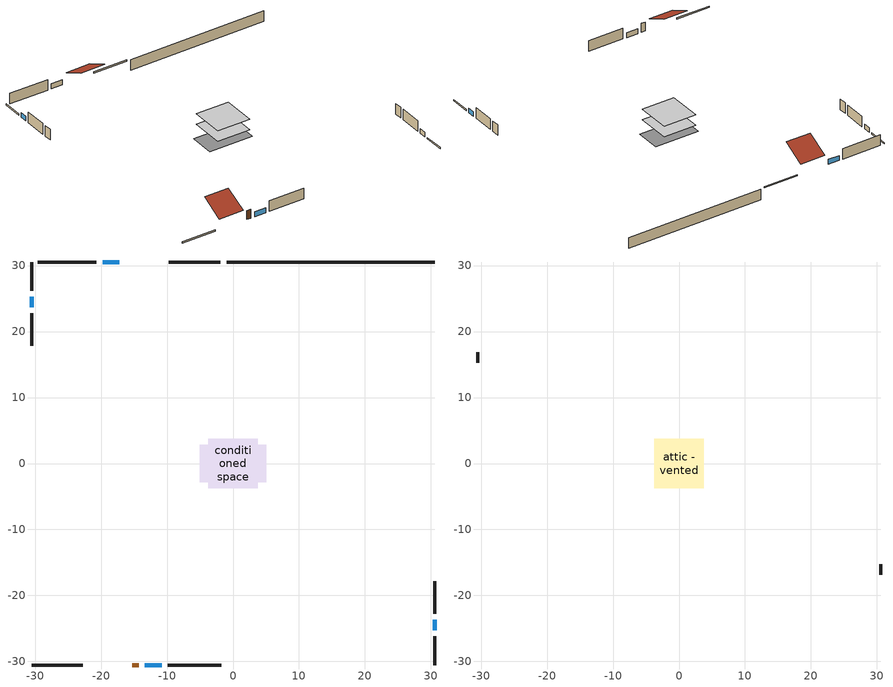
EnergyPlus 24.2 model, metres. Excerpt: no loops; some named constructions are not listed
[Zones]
conditioned space
 floor adiabatic (AdiabaticFloorConstruction): -3.78,-3.78 -3.78,3.78 3.78,3.78 3.78,-3.78 z0.3
 floor foundation (Slab1 construction): -5.06,-2.82 -5.06,2.82 5.06,2.82 5.06,-2.82 z-2.13
 wall outside (RimJoist1 construction): -1.9,30.54 -9.7,30.54 z0.3:0.61
 wall outside (RimJoist2 construction): 30.54,-30.54 30.54,-26.22 z0.3:0.61
 wall outside (RimJoist3 construction): -30.54,-30.54 -22.74,-30.54 z0.3:0.61
 wall outside (RimJoist4 construction): -30.54,30.54 -30.54,26.22 z0.3:0.61
 wall outside (AdiabaticWallConstruction 1): -15.24,-30.54 -14.32,-30.54 z0.3:2.34
 wall outside (AdiabaticWallConstruction): -17.21,30.54 -19.77,30.54 / -13.39,-30.54 -10.83,-30.54 z0.3:1.46; 30.54,-25.29 30.54,-23.7 / -30.54,25.29 -30.54,23.7 z0.3:1.34
 wall outside (Wall1 construction): -20.7,30.54 -29.62,30.54 z0.3:2.74
 wall outside (Wall2 construction): 30.54,-22.77 30.54,-17.81 z0.3:2.74
 wall outside (Wall3 construction): -9.91,-30.54 -1.75,-30.54 z0.3:2.74
 wall outside (Wall4 construction): -30.54,22.77 -30.54,17.81 z0.3:2.74
 wall foundation (FoundationWall1 construction): 30.54,30.54 -0.97,30.54 z-2.13:0.3
 window (WindowConstruction): -17.21,30.54 -19.77,30.54 z0.3:1.46
 window (WindowConstruction 1): 30.54,-25.29 30.54,-23.7 z0.3:1.34
 window (WindowConstruction 2): -13.39,-30.54 -10.84,-30.54 z0.3:1.46
 window (WindowConstruction 3): -30.54,25.29 -30.54,23.7 z0.3:1.34
 door (Door): -15.24,-30.54 -14.32,-30.54 z0.3:2.34
 ceiling adiabatic (AdiabaticFloorConstruction): 3.78,-3.78 3.78,3.78 -3.78,3.78 -3.78,-3.78 z0.3
attic - vented
 floor to conditioned space (Floor1 construction Reversed): -3.78,-3.78 -3.78,3.78 3.78,3.78 3.78,-3.78 z2.74
 wall outside (Wall5 construction): 30.54,-16.89 30.54,-15.26 z0.3:2.74
 wall outside (Wall6 construction): -30.54,16.89 -30.54,15.26 z0.3:2.74
 roof outside (Roof1 construction): -16.28,30.54,2.74 -16.28,25.49,5.27 -10.63,25.49,5.27 -10.63,30.54,2.74
 roof outside (Roof2 construction): -16.17,-30.54,2.74 -16.17,-25.49,5.27 -21.81,-25.49,5.27 -21.81,-30.54,2.74
[Material] Roughness=Rough; Thermal Absorptance=0.9
Name | Thickness {m} | Conductivity {W/m-K} | Density {kg/m3} | Specific Heat {J/kg-K} | Solar Absorptance | Visible Absorptance
ceiling loosefill ins | 0.0846667 | 0.0480833 | 16.02 | 1046.75 | 0.7 | 0.7
ceiling stud and cavity | 0.1397 | 0.0920385 | 65.682 | 1177.47 | 0.7 | 0.7
gypsum board | 0.0127 | 0.160291 | 801 | 837.4 | 0.6 | 0.6
[Construction]
Floor1 construction: ceiling loosefill ins, ceiling stud and cavity, gypsum board
[EnergyManagementSystem:OutputVariable] Update Frequency=ZoneTimestep
Name | EMS Variable | Type of Data in Variable | EMS Program or Subroutine | Units
loads_clg_foundation_walls_annual_outvar; loads_clg_foundation_walls_timeseries_outvar | loads_clg_foundation_walls | Summed | component_loads_program | J
loads_clg_doors_annual_outvar; loads_clg_doors_timeseries_outvar | loads_clg_doors | Summed | component_loads_program | J
loads_clg_windows_conduction_annual_outvar; loads_clg_windows_conduction_timeseries_outvar | loads_clg_windows_conduction | Summed | component_loads_program | J
loads_clg_windows_solar_annual_outvar; loads_clg_windows_solar_timeseries_outvar | loads_clg_windows_solar | Summed | component_loads_program | J
loads_clg_skylights_conduction_annual_outvar; loads_clg_skylights_conduction_timeseries_outvar | loads_clg_skylights_conduction | Summed | component_loads_program | J
loads_clg_skylights_solar_annual_outvar; loads_clg_skylights_solar_timeseries_outvar | loads_clg_skylights_solar | Summed | component_loads_program | J
loads_clg_floors_annual_outvar; loads_clg_floors_timeseries_outvar | loads_clg_floors | Summed | component_loads_program | J
loads_clg_slabs_annual_outvar; loads_clg_slabs_timeseries_outvar | loads_clg_slabs | Summed | component_loads_program | J
loads_clg_internal_mass_annual_outvar; loads_clg_internal_mass_timeseries_outvar | loads_clg_internal_mass | Summed | component_loads_program | J
loads_clg_infil_annual_outvar; loads_clg_infil_timeseries_outvar | loads_clg_infil | Summed | component_loads_program | J
loads_clg_natvent_annual_outvar; loads_clg_natvent_timeseries_outvar | loads_clg_natvent | Summed | component_loads_program | J
loads_clg_mechvent_annual_outvar; loads_clg_mechvent_timeseries_outvar | loads_clg_mechvent | Summed | component_loads_program | J
loads_clg_whf_annual_outvar; loads_clg_whf_timeseries_outvar | loads_clg_whf | Summed | component_loads_program | J
loads_clg_ducts_annual_outvar; loads_clg_ducts_timeseries_outvar | loads_clg_ducts | Summed | component_loads_program | J
loads_clg_intgains_annual_outvar; loads_clg_intgains_timeseries_outvar | loads_clg_intgains | Summed | component_loads_program | J
loads_clg_lighting_annual_outvar; loads_clg_lighting_timeseries_outvar | loads_clg_lighting | Summed | component_loads_program | J
loads_htg_tot_annual_outvar; loads_htg_tot_timeseries_outvar | loads_htg_tot | Summed | total_loads_program | J
loads_clg_tot_annual_outvar; loads_clg_tot_timeseries_outvar | loads_clg_tot | Summed | total_loads_program | J
total_infil_flow_rate_timeseries_outvar | total_infil_flow_rate | Averaged | total_airflows_program | m^3/s
total_mechvent_flow_rate_timeseries_outvar | total_mechvent_flow_rate | Averaged | total_airflows_program | m^3/s
total_natvent_flow_rate_timeseries_outvar | total_natvent_flow_rate | Averaged | total_airflows_program | m^3/s
total_whf_flow_rate_timeseries_outvar | total_whf_flow_rate | Averaged | total_airflows_program | m^3/s
[Schedule:Day:Interval]
cooling season schedule day; cooling season schedule day 2; cooling season schedule default day; natural vent schedule default day: No, 24:00, 0
cooling season schedule day 1; natural vent schedule day: No, 24:00, 1
[Schedule:Week:Daily]
cooling season schedule Week Rule - Jan1-May26: cooling season schedule day, cooling season schedule day, cooling season schedule day, cooling season schedule day, cooling season schedule day, cooling season schedule day, cooling season schedule day, cooling season schedule default day, cooling season schedule default day, cooling season schedule default day, cooling season schedule default day, cooling season schedule default day
cooling season schedule Week Rule - May27-Jun2: cooling season schedule day, cooling season schedule day, cooling season schedule day, cooling season schedule day, cooling season schedule day, cooling season schedule day 1, cooling season schedule day 1, cooling season schedule default day, cooling season schedule default day, cooling season schedule default day, cooling season schedule default day, cooling season schedule default day
cooling season schedule Week Rule - Jun3-Sep29: cooling season schedule day 1, cooling season schedule day 1, cooling season schedule day 1, cooling season schedule day 1, cooling season schedule day 1, cooling season schedule day 1, cooling season schedule day 1, cooling season schedule default day, cooling season schedule default day, cooling season schedule default day, cooling season schedule default day, cooling season schedule default day
cooling season schedule Week Rule - Sep30-Oct6: cooling season schedule day 1, cooling season schedule day 2, cooling season schedule day 2, cooling season schedule day 2, cooling season schedule day 2, cooling season schedule day 2, cooling season schedule day 2, cooling season schedule default day, cooling season schedule default day, cooling season schedule default day, cooling season schedule default day, cooling season schedule default day
cooling season schedule Week Rule - Oct7-Dec31: cooling season schedule day 2, cooling season schedule day 2, cooling season schedule day 2, cooling season schedule day 2, cooling season schedule day 2, cooling season schedule day 2, cooling season schedule day 2, cooling season schedule default day, cooling season schedule default day, cooling season schedule default day, cooling season schedule default day, cooling season schedule default day
natural vent schedule Week Rule - Jan1-Jan6: natural vent schedule day, natural vent schedule day, natural vent schedule default day, natural vent schedule day, natural vent schedule default day, natural vent schedule day, natural vent schedule default day, natural vent schedule default day, natural vent schedule default day, natural vent schedule default day, natural vent schedule default day, natural vent schedule default day
natural vent schedule Week Rule - Jan7-Dec31: natural vent schedule default day, natural vent schedule day, natural vent schedule default day, natural vent schedule day, natural vent schedule default day, natural vent schedule day, natural vent schedule default day, natural vent schedule default day, natural vent schedule default day, natural vent schedule default day, natural vent schedule default day, natural vent schedule default day
[Schedule:Year]
cooling season schedule: cooling season schedule Week Rule - Jan1-May26, 1, 1, 5, 26, cooling season schedule Week Rule - May27-Jun2, 5, 27, 6, 2, cooling season schedule Week Rule - Jun3-Sep29, 6, 3, 9, 29, cooling season schedule Week Rule - Sep30-Oct6, 9, 30, 10, 6, cooling season schedule Week Rule - Oct7-Dec31, 10, 7, 12, 31
natural vent schedule: natural vent schedule Week Rule - Jan1-Jan6, 1, 1, 1, 6, natural vent schedule Week Rule - Jan7-Dec31, 1, 7, 12, 31
